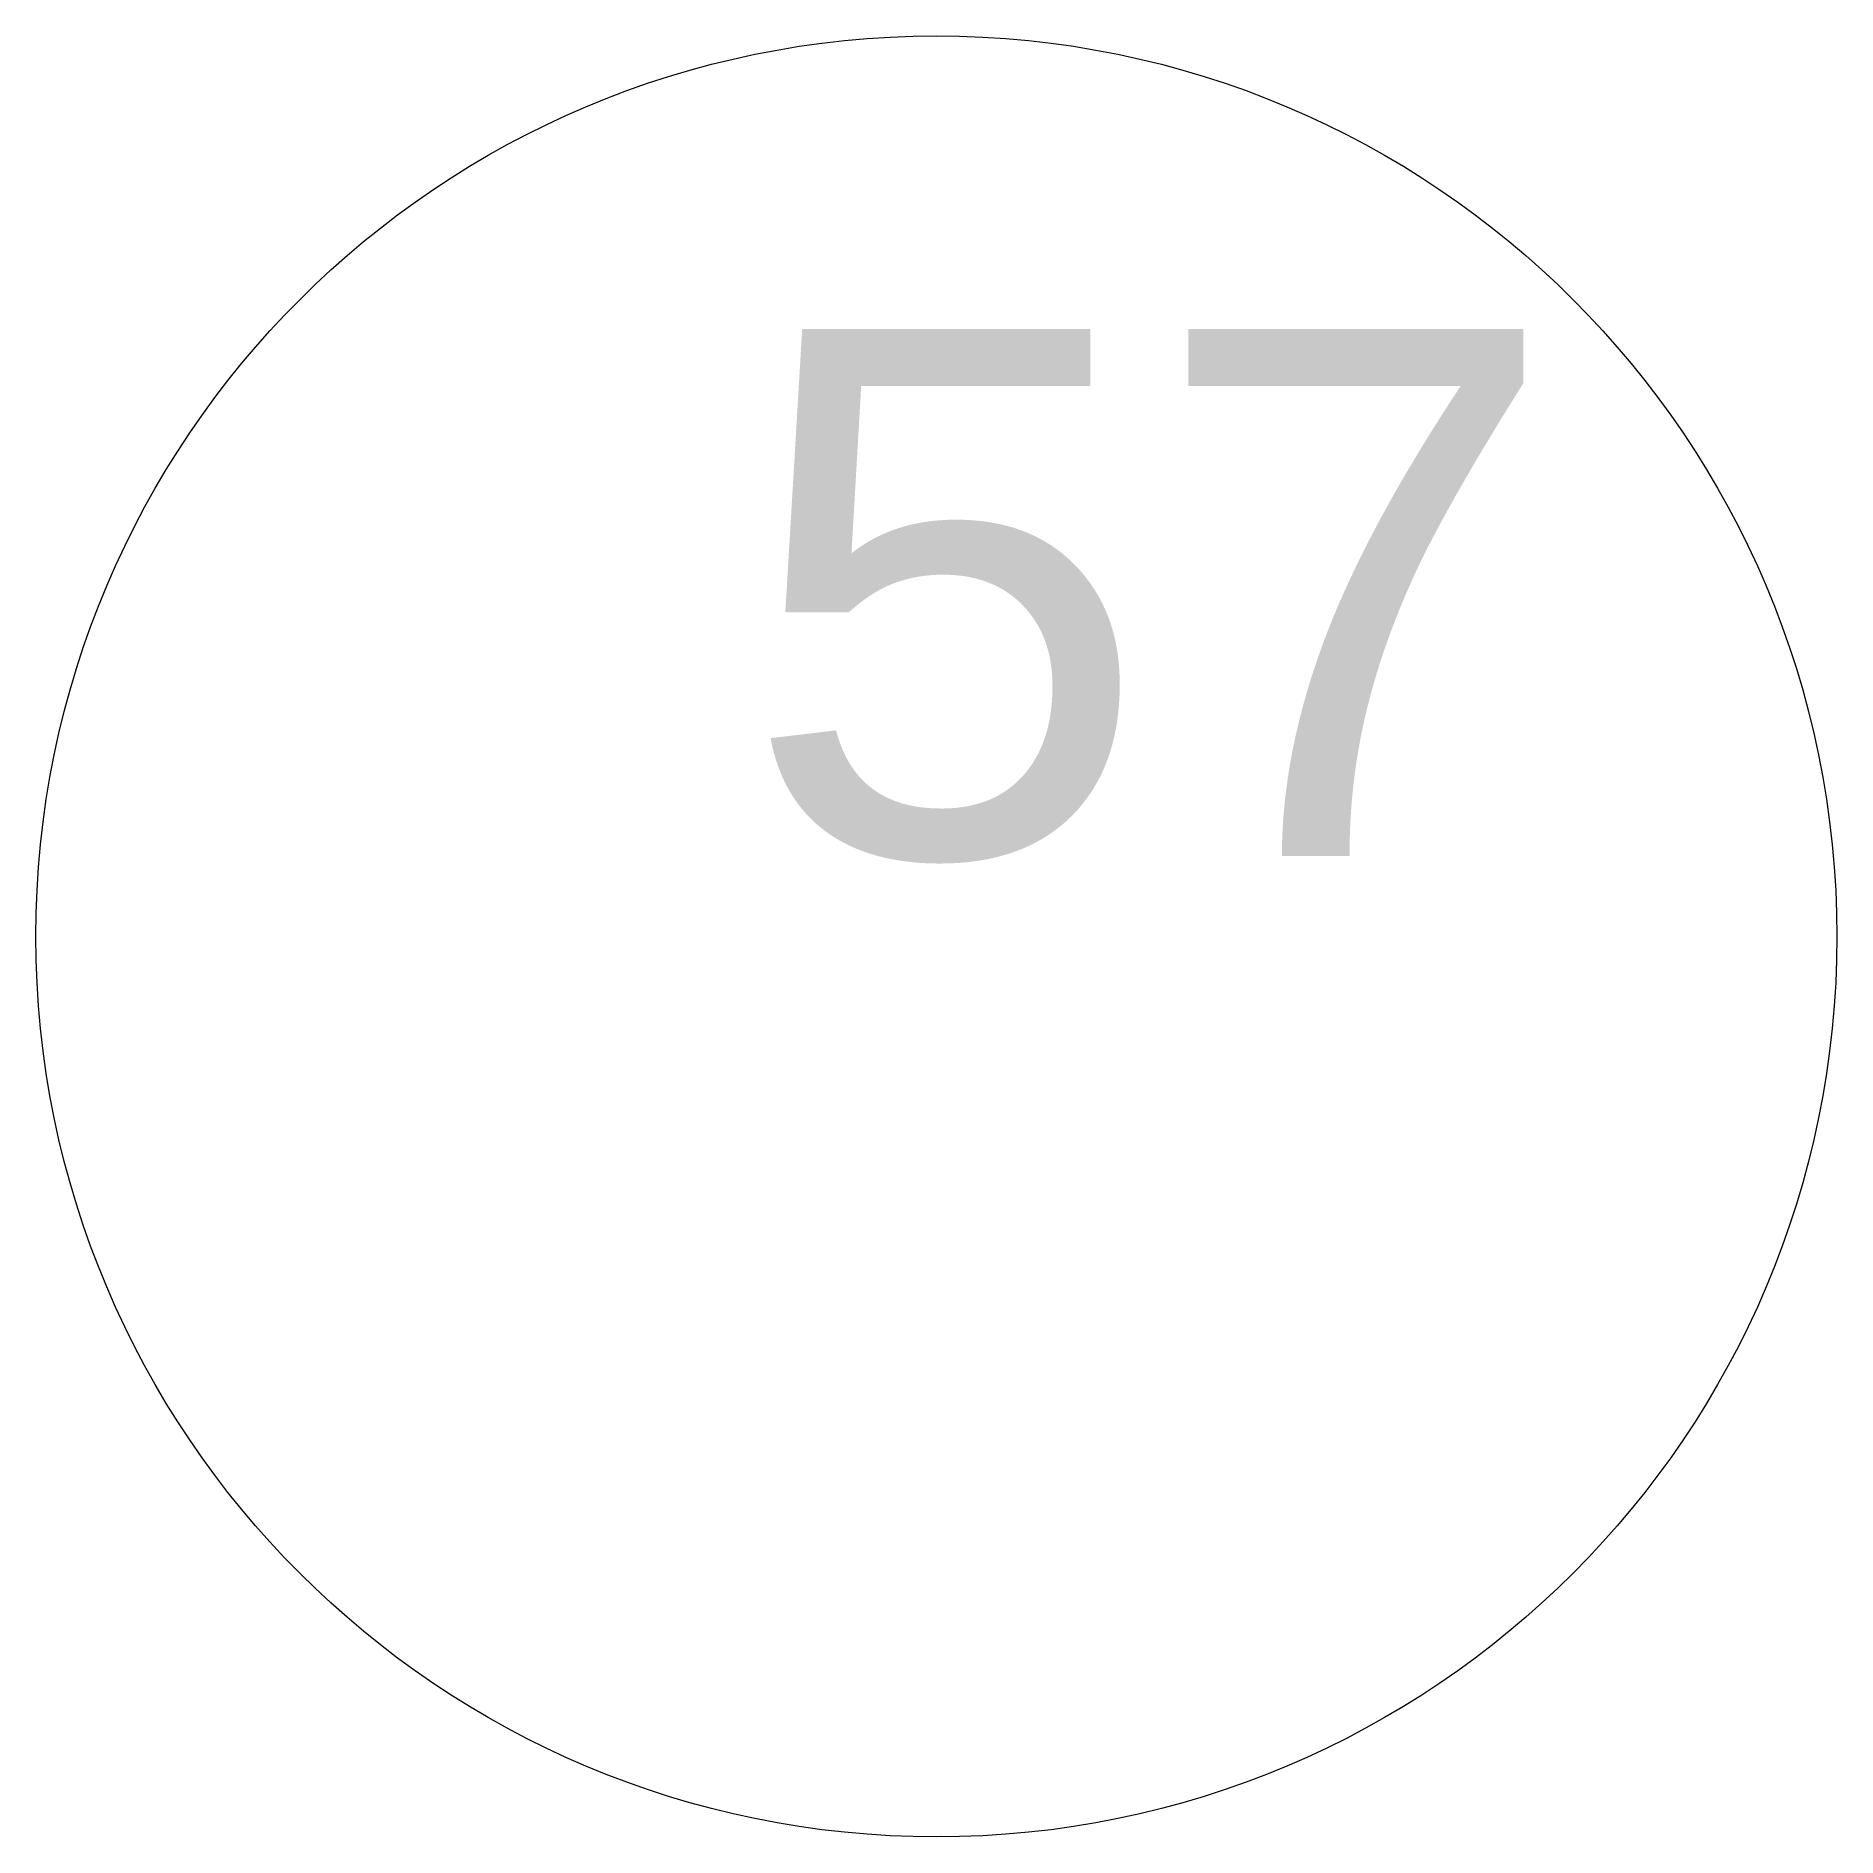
# Model space of a CAD drawing. Header units: inches. Extents: x 423.4 to 433.6, y 180.9 to 191.2.
import ezdxf

# ---------------------------------------------------------------- set-up
doc = ezdxf.new("R2010")
doc.units = ezdxf.units.IN
doc.header["$MEASUREMENT"] = 0
doc.layers.get('0').update_dxf_attribs({"lineweight": 9})
doc.layers.add('E102-2nd-floor-electrical', color=7, linetype='Continuous', lineweight=9)
doc.layers.get('0').off()
doc.styles.add('Reg', font='Arial.ttf', dxfattribs={"height": 3})

# ---------------------------------------------------------------- blocks, each defined once
blk = doc.blocks.new('*U1')
blk.add_circle((438.121, 307.763), 7.5)
at = {"style": 'Reg'}
blk.add_attdef('ID', (436.494, 308.433), '', height=3, dxfattribs=at)

msp = doc.modelspace()

# ---------------------------------------------------------------- block references
at = {"layer": 'E102-2nd-floor-electrical'}
ref = msp.add_blockref('*U1', (129.183, -24.202), dxfattribs=dict(at, xscale=0.6831935861065707, yscale=0.6831935861065707, zscale=0.6831935861065707))
ref.add_attrib('ID', '57', (427.393, 186.517), dxfattribs={"height": 3, "style": 'Reg'})

doc.saveas('drawing.dxf')
